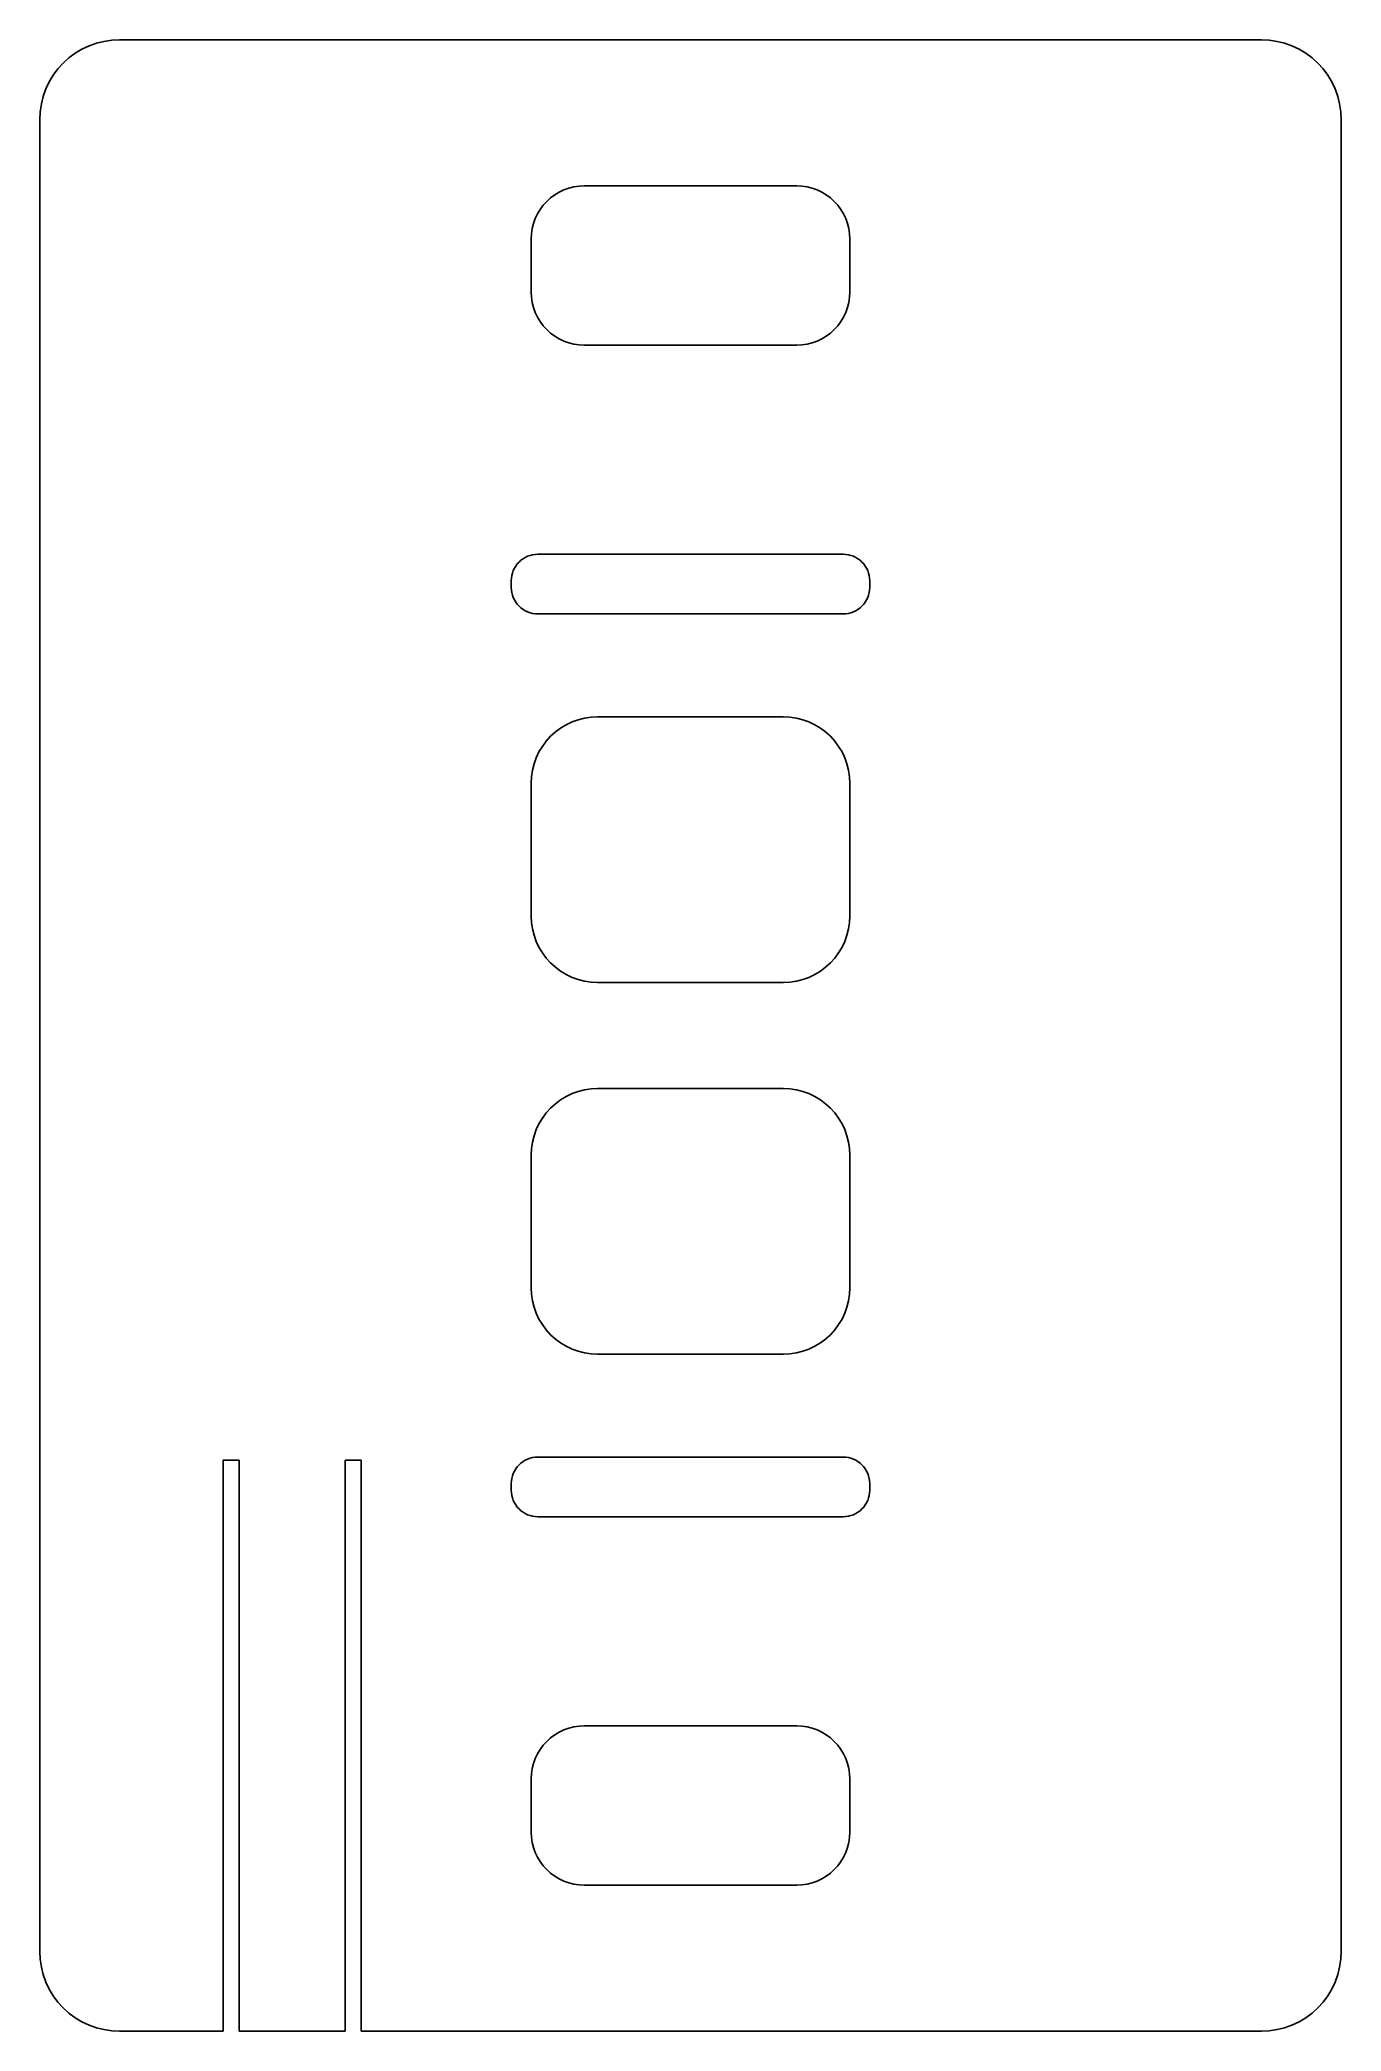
# Model space of a CAD drawing. Header units: metres. Extents: x -49 to 49, y -75 to 75.
import ezdxf

# ---------------------------------------------------------------- set-up
doc = ezdxf.new("R2010")
doc.units = ezdxf.units.M

msp = doc.modelspace()

# ---------------------------------------------------------------- linework, layer by layer
for p, q in [((-43, 75), (-43.5881, 74.9711)), ((43, 75), (-43, 75)), ((43.5881, 74.9711), (43, 75)), ((-46.8064, 73.6381), (-47.2426, 73.2426)), ((-46.3334, 73.9888), (-46.8064, 73.6381)), ((-45.8284, 74.2915), (-46.3334, 73.9888)), ((-45.2961, 74.5433), (-45.8284, 74.2915)), ((-44.7417, 74.7416), (-45.2961, 74.5433)), ((-44.1705, 74.8847), (-44.7417, 74.7416)), ((-43.5881, 74.9711), (-44.1705, 74.8847)), ((44.1705, 74.8847), (43.5881, 74.9711)), ((44.7417, 74.7416), (44.1705, 74.8847)), ((45.2961, 74.5433), (44.7417, 74.7416)), ((45.8284, 74.2915), (45.2961, 74.5433)), ((46.3334, 73.9888), (45.8284, 74.2915)), ((46.8064, 73.6381), (46.3334, 73.9888)), ((47.2426, 73.2426), (46.8064, 73.6381)), ((-47.9888, 72.3334), (-48.2915, 71.8284)), ((-47.6381, 72.8064), (-47.9888, 72.3334)), ((-47.2426, 73.2426), (-47.6381, 72.8064)), ((47.6381, 72.8064), (47.2426, 73.2426)), ((47.9888, 72.3334), (47.6381, 72.8064)), ((48.2915, 71.8284), (47.9888, 72.3334)), ((-48.7416, 70.7417), (-48.8847, 70.1705)), ((-48.5433, 71.2961), (-48.7416, 70.7417)), ((-48.2915, 71.8284), (-48.5433, 71.2961)), ((48.5433, 71.2961), (48.2915, 71.8284)), ((48.7416, 70.7417), (48.5433, 71.2961)), ((48.8847, 70.1705), (48.7416, 70.7417)), ((-48.9711, 69.5881), (-49, 69)), ((-49, 69), (-49, -69)), ((-48.8847, 70.1705), (-48.9711, 69.5881)), ((48.9711, 69.5881), (48.8847, 70.1705)), ((49, 69), (48.9711, 69.5881)), ((49, -69), (49, 69)), ((-10.8284, 62.8284), (-10.5376, 63.092)), ((-10.5376, 63.092), (-10.2223, 63.3259)), ((-10.2223, 63.3259), (-9.88559, 63.5277)), ((-9.88559, 63.5277), (-9.53073, 63.6955)), ((-9.53073, 63.6955), (-9.16113, 63.8278)), ((-9.16113, 63.8278), (-8.78036, 63.9231)), ((-8.78036, 63.9231), (-8.39207, 63.9807)), ((-8.39207, 63.9807), (-8, 64)), ((-8, 64), (8, 64)), ((8, 64), (8.39207, 63.9807)), ((8.39207, 63.9807), (8.78036, 63.9231)), ((8.78036, 63.9231), (9.16113, 63.8278)), ((9.16113, 63.8278), (9.53073, 63.6955)), ((9.53073, 63.6955), (9.88559, 63.5277)), ((9.88559, 63.5277), (10.2223, 63.3259)), ((10.2223, 63.3259), (10.5376, 63.092)), ((10.5376, 63.092), (10.8284, 62.8284)), ((-11.8278, 61.1611), (-11.6955, 61.5307)), ((-11.6955, 61.5307), (-11.5277, 61.8856)), ((-11.5277, 61.8856), (-11.3259, 62.2223)), ((-11.3259, 62.2223), (-11.092, 62.5376)), ((-11.092, 62.5376), (-10.8284, 62.8284)), ((10.8284, 62.8284), (11.092, 62.5376)), ((11.092, 62.5376), (11.3259, 62.2223)), ((11.3259, 62.2223), (11.5277, 61.8856)), ((11.5277, 61.8856), (11.6955, 61.5307)), ((11.6955, 61.5307), (11.8278, 61.1611)), ((-12, 60), (-11.9807, 60.3921)), ((-12, 56), (-12, 60)), ((-11.9807, 60.3921), (-11.9231, 60.7804)), ((-11.9231, 60.7804), (-11.8278, 61.1611)), ((11.8278, 61.1611), (11.9231, 60.7804)), ((11.9231, 60.7804), (11.9807, 60.3921)), ((11.9807, 60.3921), (12, 60)), ((12, 60), (12, 56)), ((-11.9807, 55.6079), (-12, 56)), ((-11.9231, 55.2196), (-11.9807, 55.6079)), ((11.9807, 55.6079), (11.9231, 55.2196)), ((12, 56), (11.9807, 55.6079)), ((-11.8278, 54.8389), (-11.9231, 55.2196)), ((-11.6955, 54.4693), (-11.8278, 54.8389)), ((-11.5277, 54.1144), (-11.6955, 54.4693)), ((-11.3259, 53.7777), (-11.5277, 54.1144)), ((11.5277, 54.1144), (11.3259, 53.7777)), ((11.6955, 54.4693), (11.5277, 54.1144)), ((11.8278, 54.8389), (11.6955, 54.4693)), ((11.9231, 55.2196), (11.8278, 54.8389)), ((-11.092, 53.4624), (-11.3259, 53.7777)), ((-10.8284, 53.1716), (-11.092, 53.4624)), ((-10.5376, 52.908), (-10.8284, 53.1716)), ((-10.2223, 52.6741), (-10.5376, 52.908)), ((-9.88559, 52.4723), (-10.2223, 52.6741)), ((10.2223, 52.6741), (9.88559, 52.4723)), ((10.5376, 52.908), (10.2223, 52.6741)), ((10.8284, 53.1716), (10.5376, 52.908)), ((11.092, 53.4624), (10.8284, 53.1716)), ((11.3259, 53.7777), (11.092, 53.4624)), ((-9.53073, 52.3045), (-9.88559, 52.4723)), ((-9.16113, 52.1722), (-9.53073, 52.3045)), ((-8.78036, 52.0769), (-9.16113, 52.1722)), ((-8.39207, 52.0193), (-8.78036, 52.0769)), ((-8, 52), (-8.39207, 52.0193)), ((8, 52), (-8, 52)), ((8.39207, 52.0193), (8, 52)), ((8.78036, 52.0769), (8.39207, 52.0193)), ((9.16113, 52.1722), (8.78036, 52.0769)), ((9.53073, 52.3045), (9.16113, 52.1722)), ((9.88559, 52.4723), (9.53073, 52.3045)), ((-12.6111, 35.9129), (-12.4428, 36.0138)), ((-12.4428, 36.0138), (-12.2654, 36.0978)), ((-12.2654, 36.0978), (-12.0806, 36.1639)), ((-12.0806, 36.1639), (-11.8902, 36.2116)), ((-11.8902, 36.2116), (-11.696, 36.2404)), ((-11.696, 36.2404), (-11.5, 36.25)), ((-11.5, 36.25), (11.5, 36.25)), ((11.5, 36.25), (11.696, 36.2404)), ((11.696, 36.2404), (11.8902, 36.2116)), ((11.8902, 36.2116), (12.0806, 36.1639)), ((12.0806, 36.1639), (12.2654, 36.0978)), ((12.2654, 36.0978), (12.4428, 36.0138)), ((12.4428, 36.0138), (12.6111, 35.9129)), ((-13.4904, 34.446), (-13.4616, 34.6402)), ((-13.4616, 34.6402), (-13.4139, 34.8306)), ((-13.4139, 34.8306), (-13.3478, 35.0154)), ((-13.3478, 35.0154), (-13.2638, 35.1928)), ((-13.2638, 35.1928), (-13.1629, 35.3611)), ((-13.1629, 35.3611), (-13.046, 35.5188)), ((-13.046, 35.5188), (-12.9142, 35.6642)), ((-12.9142, 35.6642), (-12.7688, 35.796)), ((-12.7688, 35.796), (-12.6111, 35.9129)), ((12.6111, 35.9129), (12.7688, 35.796)), ((12.7688, 35.796), (12.9142, 35.6642)), ((12.9142, 35.6642), (13.046, 35.5188)), ((13.046, 35.5188), (13.1629, 35.3611)), ((13.1629, 35.3611), (13.2638, 35.1928)), ((13.2638, 35.1928), (13.3478, 35.0154)), ((13.3478, 35.0154), (13.4139, 34.8306)), ((13.4139, 34.8306), (13.4616, 34.6402)), ((13.4616, 34.6402), (13.4904, 34.446)), ((-13.5, 34.25), (-13.4904, 34.446)), ((-13.5, 33.75), (-13.5, 34.25)), ((-13.4904, 33.554), (-13.5, 33.75)), ((-13.4616, 33.3598), (-13.4904, 33.554)), ((-13.4139, 33.1694), (-13.4616, 33.3598)), ((-13.3478, 32.9846), (-13.4139, 33.1694)), ((13.4139, 33.1694), (13.3478, 32.9846)), ((13.4616, 33.3598), (13.4139, 33.1694)), ((13.4904, 33.554), (13.4616, 33.3598)), ((13.4904, 34.446), (13.5, 34.25)), ((13.5, 33.75), (13.4904, 33.554)), ((13.5, 34.25), (13.5, 33.75)), ((-13.2638, 32.8072), (-13.3478, 32.9846)), ((-13.1629, 32.6389), (-13.2638, 32.8072)), ((-13.046, 32.4812), (-13.1629, 32.6389)), ((-12.9142, 32.3358), (-13.046, 32.4812)), ((-12.7688, 32.204), (-12.9142, 32.3358)), ((-12.6111, 32.0871), (-12.7688, 32.204)), ((-12.4428, 31.9862), (-12.6111, 32.0871)), ((-12.2654, 31.9022), (-12.4428, 31.9862)), ((-12.0806, 31.8361), (-12.2654, 31.9022)), ((-11.8902, 31.7884), (-12.0806, 31.8361)), ((-11.696, 31.7596), (-11.8902, 31.7884)), ((-11.5, 31.75), (-11.696, 31.7596)), ((11.5, 31.75), (-11.5, 31.75)), ((11.696, 31.7596), (11.5, 31.75)), ((11.8902, 31.7884), (11.696, 31.7596)), ((12.0806, 31.8361), (11.8902, 31.7884)), ((12.2654, 31.9022), (12.0806, 31.8361)), ((12.4428, 31.9862), (12.2654, 31.9022)), ((12.6111, 32.0871), (12.4428, 31.9862)), ((12.7688, 32.204), (12.6111, 32.0871)), ((12.9142, 32.3358), (12.7688, 32.204)), ((13.046, 32.4812), (12.9142, 32.3358)), ((13.1629, 32.6389), (13.046, 32.4812)), ((13.2638, 32.8072), (13.1629, 32.6389)), ((13.3478, 32.9846), (13.2638, 32.8072)), ((-7.49008, 23.9759), (-7, 24)), ((-7, 24), (7, 24)), ((7, 24), (7.49008, 23.9759)), ((-10.8651, 22.172), (-10.5355, 22.5355)), ((-10.5355, 22.5355), (-10.172, 22.8651)), ((-10.172, 22.8651), (-9.77785, 23.1573)), ((-9.77785, 23.1573), (-9.35698, 23.4096)), ((-9.35698, 23.4096), (-8.91342, 23.6194)), ((-8.91342, 23.6194), (-8.45142, 23.7847)), ((-8.45142, 23.7847), (-7.97545, 23.9039)), ((-7.97545, 23.9039), (-7.49008, 23.9759)), ((7.49008, 23.9759), (7.97545, 23.9039)), ((7.97545, 23.9039), (8.45142, 23.7847)), ((8.45142, 23.7847), (8.91342, 23.6194)), ((8.91342, 23.6194), (9.35698, 23.4096)), ((9.35698, 23.4096), (9.77785, 23.1573)), ((9.77785, 23.1573), (10.172, 22.8651)), ((10.172, 22.8651), (10.5355, 22.5355)), ((10.5355, 22.5355), (10.8651, 22.172)), ((-11.6194, 20.9134), (-11.4096, 21.357)), ((-11.4096, 21.357), (-11.1573, 21.7778)), ((-11.1573, 21.7778), (-10.8651, 22.172)), ((10.8651, 22.172), (11.1573, 21.7778)), ((11.1573, 21.7778), (11.4096, 21.357)), ((11.4096, 21.357), (11.6194, 20.9134)), ((-11.9759, 19.4901), (-11.9039, 19.9754)), ((-11.9039, 19.9754), (-11.7847, 20.4514)), ((-11.7847, 20.4514), (-11.6194, 20.9134)), ((11.6194, 20.9134), (11.7847, 20.4514)), ((11.7847, 20.4514), (11.9039, 19.9754)), ((11.9039, 19.9754), (11.9759, 19.4901)), ((-12, 19), (-11.9759, 19.4901)), ((-12, 9), (-12, 19)), ((11.9759, 19.4901), (12, 19)), ((12, 19), (12, 9)), ((-11.9759, 8.50992), (-12, 9)), ((12, 9), (11.9759, 8.50992)), ((-11.9039, 8.02455), (-11.9759, 8.50992)), ((-11.7847, 7.54858), (-11.9039, 8.02455)), ((-11.6194, 7.08658), (-11.7847, 7.54858)), ((11.7847, 7.54858), (11.6194, 7.08658)), ((11.9039, 8.02455), (11.7847, 7.54858)), ((11.9759, 8.50992), (11.9039, 8.02455)), ((-11.4096, 6.64302), (-11.6194, 7.08658)), ((-11.1573, 6.22215), (-11.4096, 6.64302)), ((-10.8651, 5.82803), (-11.1573, 6.22215)), ((11.1573, 6.22215), (10.8651, 5.82803)), ((11.4096, 6.64302), (11.1573, 6.22215)), ((11.6194, 7.08658), (11.4096, 6.64302)), ((-10.5355, 5.46446), (-10.8651, 5.82803)), ((-10.172, 5.13495), (-10.5355, 5.46446)), ((-9.77785, 4.84265), (-10.172, 5.13495)), ((-9.35698, 4.59039), (-9.77785, 4.84265)), ((-8.91342, 4.3806), (-9.35698, 4.59039)), ((9.35698, 4.59039), (8.91342, 4.3806)), ((9.77785, 4.84265), (9.35698, 4.59039)), ((10.172, 5.13495), (9.77785, 4.84265)), ((10.5355, 5.46446), (10.172, 5.13495)), ((10.8651, 5.82803), (10.5355, 5.46446)), ((-8.45142, 4.2153), (-8.91342, 4.3806)), ((-7.97545, 4.09607), (-8.45142, 4.2153)), ((-7.49008, 4.02408), (-7.97545, 4.09607)), ((-7, 4), (-7.49008, 4.02408)), ((7, 4), (-7, 4)), ((7.49008, 4.02408), (7, 4)), ((7.97545, 4.09607), (7.49008, 4.02408)), ((8.45142, 4.2153), (7.97545, 4.09607)), ((8.91342, 4.3806), (8.45142, 4.2153)), ((-9.35698, -4.59039), (-8.91342, -4.3806)), ((-8.91342, -4.3806), (-8.45142, -4.2153)), ((-8.45142, -4.2153), (-7.97545, -4.09607)), ((-7.97545, -4.09607), (-7.49008, -4.02408)), ((-7.49008, -4.02408), (-7, -4)), ((-7, -4), (7, -4)), ((7, -4), (7.49008, -4.02408)), ((7.49008, -4.02408), (7.97545, -4.09607)), ((7.97545, -4.09607), (8.45142, -4.2153)), ((8.45142, -4.2153), (8.91342, -4.3806)), ((8.91342, -4.3806), (9.35698, -4.59039)), ((-11.1573, -6.22215), (-10.8651, -5.82803)), ((-10.8651, -5.82803), (-10.5355, -5.46446)), ((-10.5355, -5.46446), (-10.172, -5.13495)), ((-10.172, -5.13495), (-9.77785, -4.84265)), ((-9.77785, -4.84265), (-9.35698, -4.59039)), ((9.35698, -4.59039), (9.77785, -4.84265)), ((9.77785, -4.84265), (10.172, -5.13495)), ((10.172, -5.13495), (10.5355, -5.46446)), ((10.5355, -5.46446), (10.8651, -5.82803)), ((10.8651, -5.82803), (11.1573, -6.22215)), ((-11.7847, -7.54858), (-11.6194, -7.08658)), ((-11.6194, -7.08658), (-11.4096, -6.64302)), ((-11.4096, -6.64302), (-11.1573, -6.22215)), ((11.1573, -6.22215), (11.4096, -6.64302)), ((11.4096, -6.64302), (11.6194, -7.08658)), ((11.6194, -7.08658), (11.7847, -7.54858)), ((-12, -9), (-11.9759, -8.50992)), ((-12, -19), (-12, -9)), ((-11.9759, -8.50992), (-11.9039, -8.02455)), ((-11.9039, -8.02455), (-11.7847, -7.54858)), ((11.7847, -7.54858), (11.9039, -8.02455)), ((11.9039, -8.02455), (11.9759, -8.50992)), ((11.9759, -8.50992), (12, -9)), ((12, -9), (12, -19)), ((-11.9759, -19.4901), (-12, -19)), ((-11.9039, -19.9754), (-11.9759, -19.4901)), ((11.9759, -19.4901), (11.9039, -19.9754)), ((12, -19), (11.9759, -19.4901)), ((-11.7847, -20.4514), (-11.9039, -19.9754)), ((-11.6194, -20.9134), (-11.7847, -20.4514)), ((-11.4096, -21.357), (-11.6194, -20.9134)), ((11.6194, -20.9134), (11.4096, -21.357)), ((11.7847, -20.4514), (11.6194, -20.9134)), ((11.9039, -19.9754), (11.7847, -20.4514)), ((-11.1573, -21.7778), (-11.4096, -21.357)), ((-10.8651, -22.172), (-11.1573, -21.7778)), ((-10.5355, -22.5355), (-10.8651, -22.172)), ((10.8651, -22.172), (10.5355, -22.5355)), ((11.1573, -21.7778), (10.8651, -22.172)), ((11.4096, -21.357), (11.1573, -21.7778)), ((-10.172, -22.8651), (-10.5355, -22.5355)), ((-9.77785, -23.1573), (-10.172, -22.8651)), ((-9.35698, -23.4096), (-9.77785, -23.1573)), ((-8.91342, -23.6194), (-9.35698, -23.4096)), ((-8.45142, -23.7847), (-8.91342, -23.6194)), ((-7.97545, -23.9039), (-8.45142, -23.7847)), ((-7.49008, -23.9759), (-7.97545, -23.9039)), ((-7, -24), (-7.49008, -23.9759)), ((7, -24), (-7, -24)), ((7.49008, -23.9759), (7, -24)), ((7.97545, -23.9039), (7.49008, -23.9759)), ((8.45142, -23.7847), (7.97545, -23.9039)), ((8.91342, -23.6194), (8.45142, -23.7847)), ((9.35698, -23.4096), (8.91342, -23.6194)), ((9.77785, -23.1573), (9.35698, -23.4096)), ((10.172, -22.8651), (9.77785, -23.1573)), ((10.5355, -22.5355), (10.172, -22.8651)), ((-35.2, -32), (-34, -32)), ((-35.2, -75), (-35.2, -32)), ((-34, -32), (-34, -75)), ((-26, -75), (-26, -32)), ((-26, -32), (-24.8, -32)), ((-24.8, -32), (-24.8, -75)), ((-13.4139, -33.1694), (-13.3478, -32.9846)), ((-13.3478, -32.9846), (-13.2638, -32.8072)), ((-13.2638, -32.8072), (-13.1629, -32.6389)), ((-13.1629, -32.6389), (-13.046, -32.4812)), ((-13.046, -32.4812), (-12.9142, -32.3358)), ((-12.9142, -32.3358), (-12.7688, -32.204)), ((-12.7688, -32.204), (-12.6111, -32.0871)), ((-12.6111, -32.0871), (-12.4428, -31.9862)), ((-12.4428, -31.9862), (-12.2654, -31.9022)), ((-12.2654, -31.9022), (-12.0806, -31.8361)), ((-12.0806, -31.8361), (-11.8902, -31.7884)), ((-11.8902, -31.7884), (-11.696, -31.7596)), ((-11.696, -31.7596), (-11.5, -31.75)), ((-11.5, -31.75), (11.5, -31.75)), ((11.5, -31.75), (11.696, -31.7596)), ((11.696, -31.7596), (11.8902, -31.7884)), ((11.8902, -31.7884), (12.0806, -31.8361)), ((12.0806, -31.8361), (12.2654, -31.9022)), ((12.2654, -31.9022), (12.4428, -31.9862)), ((12.4428, -31.9862), (12.6111, -32.0871)), ((12.6111, -32.0871), (12.7688, -32.204)), ((12.7688, -32.204), (12.9142, -32.3358)), ((12.9142, -32.3358), (13.046, -32.4812)), ((13.046, -32.4812), (13.1629, -32.6389)), ((13.1629, -32.6389), (13.2638, -32.8072)), ((13.2638, -32.8072), (13.3478, -32.9846)), ((13.3478, -32.9846), (13.4139, -33.1694)), ((-13.5, -33.75), (-13.4904, -33.554)), ((-13.5, -34.25), (-13.5, -33.75)), ((-13.4904, -34.446), (-13.5, -34.25)), ((-13.4904, -33.554), (-13.4616, -33.3598)), ((-13.4616, -34.6402), (-13.4904, -34.446)), ((-13.4616, -33.3598), (-13.4139, -33.1694)), ((13.4139, -33.1694), (13.4616, -33.3598)), ((13.4616, -33.3598), (13.4904, -33.554)), ((13.4904, -34.446), (13.4616, -34.6402)), ((13.4904, -33.554), (13.5, -33.75)), ((13.5, -34.25), (13.4904, -34.446)), ((13.5, -33.75), (13.5, -34.25)), ((-13.4139, -34.8306), (-13.4616, -34.6402)), ((-13.3478, -35.0154), (-13.4139, -34.8306)), ((-13.2638, -35.1928), (-13.3478, -35.0154)), ((-13.1629, -35.3611), (-13.2638, -35.1928)), ((-13.046, -35.5188), (-13.1629, -35.3611)), ((-12.9142, -35.6642), (-13.046, -35.5188)), ((-12.7688, -35.796), (-12.9142, -35.6642)), ((-12.6111, -35.9129), (-12.7688, -35.796)), ((-12.4428, -36.0138), (-12.6111, -35.9129)), ((12.6111, -35.9129), (12.4428, -36.0138)), ((12.7688, -35.796), (12.6111, -35.9129)), ((12.9142, -35.6642), (12.7688, -35.796)), ((13.046, -35.5188), (12.9142, -35.6642)), ((13.1629, -35.3611), (13.046, -35.5188)), ((13.2638, -35.1928), (13.1629, -35.3611)), ((13.3478, -35.0154), (13.2638, -35.1928)), ((13.4139, -34.8306), (13.3478, -35.0154)), ((13.4616, -34.6402), (13.4139, -34.8306)), ((-12.2654, -36.0978), (-12.4428, -36.0138)), ((-12.0806, -36.1639), (-12.2654, -36.0978)), ((-11.8902, -36.2116), (-12.0806, -36.1639)), ((-11.696, -36.2404), (-11.8902, -36.2116)), ((-11.5, -36.25), (-11.696, -36.2404)), ((11.5, -36.25), (-11.5, -36.25)), ((11.696, -36.2404), (11.5, -36.25)), ((11.8902, -36.2116), (11.696, -36.2404)), ((12.0806, -36.1639), (11.8902, -36.2116)), ((12.2654, -36.0978), (12.0806, -36.1639)), ((12.4428, -36.0138), (12.2654, -36.0978)), ((-10.2223, -52.6741), (-9.88559, -52.4723)), ((-9.88559, -52.4723), (-9.53073, -52.3045)), ((-9.53073, -52.3045), (-9.16113, -52.1722)), ((-9.16113, -52.1722), (-8.78036, -52.0769)), ((-8.78036, -52.0769), (-8.39207, -52.0193)), ((-8.39207, -52.0193), (-8, -52)), ((-8, -52), (8, -52)), ((8, -52), (8.39207, -52.0193)), ((8.39207, -52.0193), (8.78036, -52.0769)), ((8.78036, -52.0769), (9.16113, -52.1722)), ((9.16113, -52.1722), (9.53073, -52.3045)), ((9.53073, -52.3045), (9.88559, -52.4723)), ((9.88559, -52.4723), (10.2223, -52.6741)), ((-11.5277, -54.1144), (-11.3259, -53.7777)), ((-11.3259, -53.7777), (-11.092, -53.4624)), ((-11.092, -53.4624), (-10.8284, -53.1716)), ((-10.8284, -53.1716), (-10.5376, -52.908)), ((-10.5376, -52.908), (-10.2223, -52.6741)), ((10.2223, -52.6741), (10.5376, -52.908)), ((10.5376, -52.908), (10.8284, -53.1716)), ((10.8284, -53.1716), (11.092, -53.4624)), ((11.092, -53.4624), (11.3259, -53.7777)), ((11.3259, -53.7777), (11.5277, -54.1144)), ((-11.9807, -55.6079), (-11.9231, -55.2196)), ((-11.9231, -55.2196), (-11.8278, -54.8389)), ((-11.8278, -54.8389), (-11.6955, -54.4693)), ((-11.6955, -54.4693), (-11.5277, -54.1144)), ((11.5277, -54.1144), (11.6955, -54.4693)), ((11.6955, -54.4693), (11.8278, -54.8389)), ((11.8278, -54.8389), (11.9231, -55.2196)), ((11.9231, -55.2196), (11.9807, -55.6079)), ((-12, -56), (-11.9807, -55.6079)), ((-12, -60), (-12, -56)), ((11.9807, -55.6079), (12, -56)), ((12, -56), (12, -60)), ((-11.9807, -60.3921), (-12, -60)), ((12, -60), (11.9807, -60.3921)), ((-11.9231, -60.7804), (-11.9807, -60.3921)), ((-11.8278, -61.1611), (-11.9231, -60.7804)), ((-11.6955, -61.5307), (-11.8278, -61.1611)), ((11.8278, -61.1611), (11.6955, -61.5307)), ((11.9231, -60.7804), (11.8278, -61.1611)), ((11.9807, -60.3921), (11.9231, -60.7804)), ((-11.5277, -61.8856), (-11.6955, -61.5307)), ((-11.3259, -62.2223), (-11.5277, -61.8856)), ((-11.092, -62.5376), (-11.3259, -62.2223)), ((-10.8284, -62.8284), (-11.092, -62.5376)), ((-10.5376, -63.092), (-10.8284, -62.8284)), ((10.8284, -62.8284), (10.5376, -63.092)), ((11.092, -62.5376), (10.8284, -62.8284)), ((11.3259, -62.2223), (11.092, -62.5376)), ((11.5277, -61.8856), (11.3259, -62.2223)), ((11.6955, -61.5307), (11.5277, -61.8856)), ((-10.2223, -63.3259), (-10.5376, -63.092)), ((-9.88559, -63.5277), (-10.2223, -63.3259)), ((-9.53073, -63.6955), (-9.88559, -63.5277)), ((-9.16113, -63.8278), (-9.53073, -63.6955)), ((-8.78036, -63.9231), (-9.16113, -63.8278)), ((-8.39207, -63.9807), (-8.78036, -63.9231)), ((-8, -64), (-8.39207, -63.9807)), ((8, -64), (-8, -64)), ((8.39207, -63.9807), (8, -64)), ((8.78036, -63.9231), (8.39207, -63.9807)), ((9.16113, -63.8278), (8.78036, -63.9231)), ((9.53073, -63.6955), (9.16113, -63.8278)), ((9.88559, -63.5277), (9.53073, -63.6955)), ((10.2223, -63.3259), (9.88559, -63.5277)), ((10.5376, -63.092), (10.2223, -63.3259)), ((-49, -69), (-48.9711, -69.5881)), ((48.9711, -69.5881), (49, -69)), ((-48.9711, -69.5881), (-48.8847, -70.1705)), ((-48.8847, -70.1705), (-48.7416, -70.7417)), ((48.7416, -70.7417), (48.8847, -70.1705)), ((48.8847, -70.1705), (48.9711, -69.5881)), ((-48.7416, -70.7417), (-48.5433, -71.2961)), ((-48.5433, -71.2961), (-48.2915, -71.8284)), ((-48.2915, -71.8284), (-47.9888, -72.3334)), ((47.9888, -72.3334), (48.2915, -71.8284)), ((48.2915, -71.8284), (48.5433, -71.2961)), ((48.5433, -71.2961), (48.7416, -70.7417)), ((-47.9888, -72.3334), (-47.6381, -72.8064)), ((-47.6381, -72.8064), (-47.2426, -73.2426)), ((-47.2426, -73.2426), (-46.8064, -73.6381)), ((46.8064, -73.6381), (47.2426, -73.2426)), ((47.2426, -73.2426), (47.6381, -72.8064)), ((47.6381, -72.8064), (47.9888, -72.3334)), ((-46.8064, -73.6381), (-46.3334, -73.9888)), ((-46.3334, -73.9888), (-45.8284, -74.2915)), ((-45.8284, -74.2915), (-45.2961, -74.5433)), ((-45.2961, -74.5433), (-44.7417, -74.7416)), ((-44.7417, -74.7416), (-44.1705, -74.8847)), ((-44.1705, -74.8847), (-43.5881, -74.9711)), ((-43.5881, -74.9711), (-43, -75)), ((-43, -75), (-35.2, -75)), ((-34, -75), (-26, -75)), ((-24.8, -75), (43, -75)), ((43, -75), (43.5881, -74.9711)), ((43.5881, -74.9711), (44.1705, -74.8847)), ((44.1705, -74.8847), (44.7417, -74.7416)), ((44.7417, -74.7416), (45.2961, -74.5433)), ((45.2961, -74.5433), (45.8284, -74.2915)), ((45.8284, -74.2915), (46.3334, -73.9888)), ((46.3334, -73.9888), (46.8064, -73.6381))]:
    msp.add_line(p, q)

doc.saveas('drawing.dxf')
